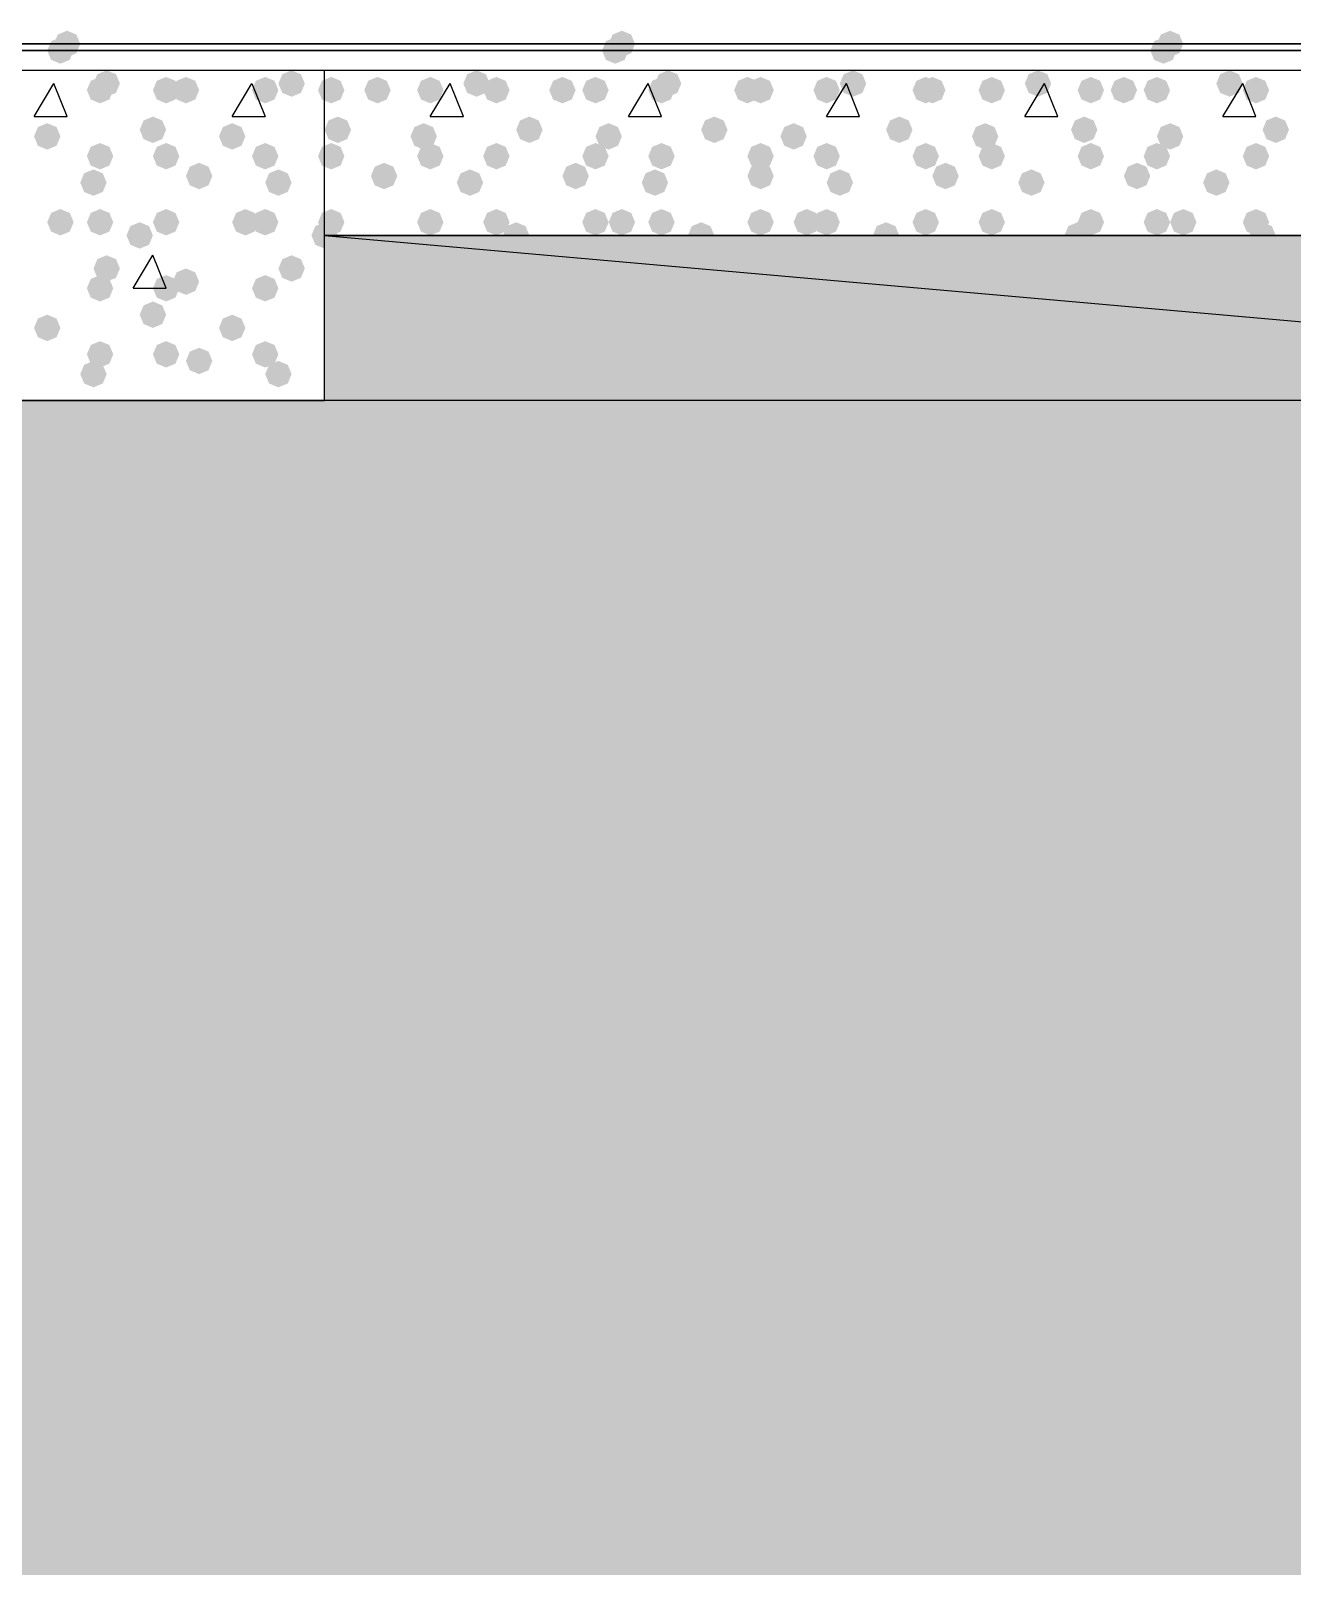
# Model space of a CAD drawing. Header units: millimetres. Extents: x 0 to 420, y 0 to 297.
# Drawn here: x 363.62 to 371.71, y 234.04 to 243.88 of the extents above; entities that cross this region are included whole.
import ezdxf

# ---------------------------------------------------------------- set-up
doc = ezdxf.new("R2010")
doc.units = ezdxf.units.MM
doc.layers.get('0').update_dxf_attribs({"linetype": 'CONTINUOUS'})

msp = doc.modelspace()

# ---------------------------------------------------------------- hatches: boundary and pattern name
at = {"true_color": 0x0000fe}
for points in [[(363.897333, 243.755333), (363.872462, 243.695537), (363.812667, 243.670667), (363.752871, 243.695537), (363.728, 243.755333), (363.752871, 243.815129), (363.812667, 243.84), (363.872462, 243.815129)], [(363.897333, 243.755333), (363.872462, 243.695537), (363.812667, 243.670667), (363.752871, 243.695537), (363.728, 243.755333), (363.752871, 243.815129), (363.812667, 243.84), (363.872462, 243.815129)], [(363.897333, 243.755333), (363.872462, 243.695537), (363.812667, 243.670667), (363.752871, 243.695537), (363.728, 243.755333), (363.752871, 243.815129), (363.812667, 243.84), (363.872462, 243.815129)], [(363.939667, 243.797667), (363.914796, 243.737871), (363.855, 243.713), (363.795204, 243.737871), (363.770333, 243.797667), (363.795204, 243.857462), (363.855, 243.882333), (363.914796, 243.857463)], [(367.453333, 243.755333), (367.428463, 243.695537), (367.368667, 243.670667), (367.308871, 243.695537), (367.284, 243.755333), (367.308871, 243.815129), (367.368667, 243.84), (367.428462, 243.815129)], [(367.453333, 243.755333), (367.428463, 243.695537), (367.368667, 243.670667), (367.308871, 243.695537), (367.284, 243.755333), (367.308871, 243.815129), (367.368667, 243.84), (367.428462, 243.815129)], [(367.453333, 243.755333), (367.428463, 243.695537), (367.368667, 243.670667), (367.308871, 243.695537), (367.284, 243.755333), (367.308871, 243.815129), (367.368667, 243.84), (367.428462, 243.815129)], [(367.495667, 243.797667), (367.470796, 243.737871), (367.411, 243.713), (367.351204, 243.737871), (367.326333, 243.797667), (367.351204, 243.857462), (367.411, 243.882333), (367.470796, 243.857463)], [(370.967, 243.755333), (370.942129, 243.695537), (370.882333, 243.670667), (370.822538, 243.695537), (370.797667, 243.755333), (370.822537, 243.815129), (370.882333, 243.84), (370.942129, 243.815129)], [(370.967, 243.755333), (370.942129, 243.695537), (370.882333, 243.670667), (370.822538, 243.695537), (370.797667, 243.755333), (370.822537, 243.815129), (370.882333, 243.84), (370.942129, 243.815129)], [(370.967, 243.755333), (370.942129, 243.695537), (370.882333, 243.670667), (370.822538, 243.695537), (370.797667, 243.755333), (370.822537, 243.815129), (370.882333, 243.84), (370.942129, 243.815129)], [(371.009333, 243.797667), (370.984462, 243.737871), (370.924667, 243.713), (370.864871, 243.737871), (370.84, 243.797667), (370.864871, 243.857462), (370.924667, 243.882333), (370.984462, 243.857463)]]:
    msp.add_hatch(color=0, dxfattribs=at).paths.add_polyline_path(points, flags=0)
at = {"true_color": 0x000007}
h = msp.add_hatch(color=0, dxfattribs=at)
h.paths.add_polyline_path([(31.284333, 243.755333), (379.73, 243.755333)], flags=0)
h.paths.add_polyline_path([(379.73, 243.755333), (31.284333, 243.755333)], flags=0)
for points in [[(364.193667, 243.543667), (364.168796, 243.483871), (364.109, 243.459), (364.049204, 243.483871), (364.024333, 243.543667), (364.049204, 243.603462), (364.109, 243.628333), (364.168796, 243.603463)], [(365.379, 243.543667), (365.354129, 243.483871), (365.294333, 243.459), (365.234537, 243.483871), (365.209667, 243.543667), (365.234537, 243.603462), (365.294333, 243.628333), (365.354129, 243.603463)], [(364.151333, 243.501333), (364.126463, 243.441537), (364.066667, 243.416667), (364.006871, 243.441537), (363.982, 243.501333), (364.006871, 243.561129), (364.066667, 243.586), (364.126462, 243.561129)], [(364.574667, 243.501333), (364.549796, 243.441537), (364.49, 243.416667), (364.430204, 243.441537), (364.405333, 243.501333), (364.430204, 243.561129), (364.49, 243.586), (364.549796, 243.561129)], [(364.701667, 243.501333), (364.676796, 243.441537), (364.617, 243.416667), (364.557204, 243.441537), (364.532333, 243.501333), (364.557204, 243.561129), (364.617, 243.586), (364.676796, 243.561129)], [(365.209667, 243.501333), (365.184796, 243.441537), (365.125, 243.416667), (365.065204, 243.441537), (365.040333, 243.501333), (365.065204, 243.561129), (365.125, 243.586), (365.184796, 243.561129)], [(364.49, 243.247333), (364.465129, 243.187537), (364.405333, 243.162667), (364.345537, 243.187537), (364.320667, 243.247333), (364.345537, 243.307129), (364.405333, 243.332), (364.465129, 243.307129)], [(363.812667, 243.205), (363.787796, 243.145204), (363.728, 243.120333), (363.668204, 243.145204), (363.643333, 243.205), (363.668204, 243.264796), (363.728, 243.289667), (363.787796, 243.264796)], [(364.998, 243.205), (364.973129, 243.145204), (364.913333, 243.120333), (364.853538, 243.145204), (364.828667, 243.205), (364.853537, 243.264796), (364.913333, 243.289667), (364.973129, 243.264796)], [(364.151333, 243.078), (364.126463, 243.018204), (364.066667, 242.993333), (364.006871, 243.018204), (363.982, 243.078), (364.006871, 243.137796), (364.066667, 243.162667), (364.126462, 243.137796)], [(364.574667, 243.078), (364.549796, 243.018204), (364.49, 242.993333), (364.430204, 243.018204), (364.405333, 243.078), (364.430204, 243.137796), (364.49, 243.162667), (364.549796, 243.137796)], [(365.209667, 243.078), (365.184796, 243.018204), (365.125, 242.993333), (365.065204, 243.018204), (365.040333, 243.078), (365.065204, 243.137796), (365.125, 243.162667), (365.184796, 243.137796)], [(364.786333, 242.951), (364.761462, 242.891204), (364.701667, 242.866333), (364.641871, 242.891204), (364.617, 242.951), (364.641871, 243.010796), (364.701667, 243.035667), (364.761462, 243.010796)], [(364.109, 242.908667), (364.084129, 242.848871), (364.024333, 242.824), (363.964538, 242.848871), (363.939667, 242.908667), (363.964537, 242.968462), (364.024333, 242.993333), (364.084129, 242.968463)], [(365.294333, 242.908667), (365.269462, 242.848871), (365.209667, 242.824), (365.149871, 242.848871), (365.125, 242.908667), (365.149871, 242.968462), (365.209667, 242.993333), (365.269462, 242.968463)], [(363.897333, 242.654667), (363.872462, 242.594871), (363.812667, 242.57), (363.752871, 242.594871), (363.728, 242.654667), (363.752871, 242.714462), (363.812667, 242.739333), (363.872462, 242.714463)], [(364.151333, 242.654667), (364.126463, 242.594871), (364.066667, 242.57), (364.006871, 242.594871), (363.982, 242.654667), (364.006871, 242.714462), (364.066667, 242.739333), (364.126462, 242.714463)], [(364.574667, 242.654667), (364.549796, 242.594871), (364.49, 242.57), (364.430204, 242.594871), (364.405333, 242.654667), (364.430204, 242.714462), (364.49, 242.739333), (364.549796, 242.714463)], [(365.082667, 242.654667), (365.057796, 242.594871), (364.998, 242.57), (364.938204, 242.594871), (364.913333, 242.654667), (364.938204, 242.714462), (364.998, 242.739333), (365.057796, 242.714463)], [(365.209667, 242.654667), (365.184796, 242.594871), (365.125, 242.57), (365.065204, 242.594871), (365.040333, 242.654667), (365.065204, 242.714462), (365.125, 242.739333), (365.184796, 242.714463)], [(364.405333, 242.57), (364.380463, 242.510204), (364.320667, 242.485333), (364.260871, 242.510204), (364.236, 242.57), (364.260871, 242.629796), (364.320667, 242.654667), (364.380462, 242.629796)], [(364.193667, 242.358333), (364.168796, 242.298537), (364.109, 242.273667), (364.049204, 242.298537), (364.024333, 242.358333), (364.049204, 242.418129), (364.109, 242.443), (364.168796, 242.418129)], [(365.379, 242.358333), (365.354129, 242.298537), (365.294333, 242.273667), (365.234537, 242.298537), (365.209667, 242.358333), (365.234537, 242.418129), (365.294333, 242.443), (365.354129, 242.418129)], [(364.701667, 242.273667), (364.676796, 242.213871), (364.617, 242.189), (364.557204, 242.213871), (364.532333, 242.273667), (364.557204, 242.333462), (364.617, 242.358333), (364.676796, 242.333463)], [(364.151333, 242.231333), (364.126463, 242.171537), (364.066667, 242.146667), (364.006871, 242.171537), (363.982, 242.231333), (364.006871, 242.291129), (364.066667, 242.316), (364.126462, 242.291129)], [(364.574667, 242.231333), (364.549796, 242.171537), (364.49, 242.146667), (364.430204, 242.171537), (364.405333, 242.231333), (364.430204, 242.291129), (364.49, 242.316), (364.549796, 242.291129)], [(365.209667, 242.231333), (365.184796, 242.171537), (365.125, 242.146667), (365.065204, 242.171537), (365.040333, 242.231333), (365.065204, 242.291129), (365.125, 242.316), (365.184796, 242.291129)], [(364.49, 242.062), (364.465129, 242.002204), (364.405333, 241.977333), (364.345537, 242.002204), (364.320667, 242.062), (364.345537, 242.121796), (364.405333, 242.146667), (364.465129, 242.121796)], [(363.812667, 241.977333), (363.787796, 241.917537), (363.728, 241.892667), (363.668204, 241.917537), (363.643333, 241.977333), (363.668204, 242.037129), (363.728, 242.062), (363.787796, 242.037129)], [(364.998, 241.977333), (364.973129, 241.917537), (364.913333, 241.892667), (364.853538, 241.917537), (364.828667, 241.977333), (364.853537, 242.037129), (364.913333, 242.062), (364.973129, 242.037129)], [(364.151333, 241.808), (364.126463, 241.748204), (364.066667, 241.723333), (364.006871, 241.748204), (363.982, 241.808), (364.006871, 241.867796), (364.066667, 241.892667), (364.126462, 241.867796)], [(364.574667, 241.808), (364.549796, 241.748204), (364.49, 241.723333), (364.430204, 241.748204), (364.405333, 241.808), (364.430204, 241.867796), (364.49, 241.892667), (364.549796, 241.867796)], [(364.786333, 241.765667), (364.761462, 241.705871), (364.701667, 241.681), (364.641871, 241.705871), (364.617, 241.765667), (364.641871, 241.825462), (364.701667, 241.850333), (364.761462, 241.825463)], [(365.209667, 241.808), (365.184796, 241.748204), (365.125, 241.723333), (365.065204, 241.748204), (365.040333, 241.808), (365.065204, 241.867796), (365.125, 241.892667), (365.184796, 241.867796)], [(364.109, 241.681), (364.084129, 241.621204), (364.024333, 241.596333), (363.964538, 241.621204), (363.939667, 241.681), (363.964537, 241.740796), (364.024333, 241.765667), (364.084129, 241.740796)], [(365.294333, 241.681), (365.269462, 241.621204), (365.209667, 241.596333), (365.149871, 241.621204), (365.125, 241.681), (365.149871, 241.740796), (365.209667, 241.765667), (365.269462, 241.740796)]]:
    msp.add_hatch(color=0, dxfattribs=at).paths.add_polyline_path(points, flags=0)
at = {"true_color": 0x000008}
for points in [[(366.564333, 243.543667), (366.539462, 243.483871), (366.479667, 243.459), (366.419871, 243.483871), (366.395, 243.543667), (366.419871, 243.603462), (366.479667, 243.628333), (366.539462, 243.603463)], [(367.792, 243.543667), (367.767129, 243.483871), (367.707333, 243.459), (367.647538, 243.483871), (367.622667, 243.543667), (367.647537, 243.603462), (367.707333, 243.628333), (367.767129, 243.603463)], [(368.977333, 243.543667), (368.952462, 243.483871), (368.892667, 243.459), (368.832871, 243.483871), (368.808, 243.543667), (368.832871, 243.603462), (368.892667, 243.628333), (368.952462, 243.603463)], [(370.162667, 243.543667), (370.137796, 243.483871), (370.078, 243.459), (370.018204, 243.483871), (369.993333, 243.543667), (370.018204, 243.603462), (370.078, 243.628333), (370.137796, 243.603463)], [(371.390333, 243.543667), (371.365463, 243.483871), (371.305667, 243.459), (371.245871, 243.483871), (371.221, 243.543667), (371.245871, 243.603462), (371.305667, 243.628333), (371.365462, 243.603463)], [(365.633, 243.501333), (365.608129, 243.441537), (365.548333, 243.416667), (365.488538, 243.441537), (365.463667, 243.501333), (365.488537, 243.561129), (365.548333, 243.586), (365.608129, 243.561129)], [(365.929333, 243.501333), (365.904462, 243.441537), (365.844667, 243.416667), (365.784871, 243.441537), (365.76, 243.501333), (365.784871, 243.561129), (365.844667, 243.586), (365.904462, 243.561129)], [(366.268, 243.501333), (366.243129, 243.441537), (366.183333, 243.416667), (366.123538, 243.441537), (366.098667, 243.501333), (366.123537, 243.561129), (366.183333, 243.586), (366.243129, 243.561129)], [(366.691333, 243.501333), (366.666462, 243.441537), (366.606667, 243.416667), (366.546871, 243.441537), (366.522, 243.501333), (366.546871, 243.561129), (366.606667, 243.586), (366.666462, 243.561129)], [(367.114667, 243.501333), (367.089796, 243.441537), (367.03, 243.416667), (366.970204, 243.441537), (366.945333, 243.501333), (366.970204, 243.561129), (367.03, 243.586), (367.089796, 243.561129)], [(367.326333, 243.501333), (367.301462, 243.441537), (367.241667, 243.416667), (367.181871, 243.441537), (367.157, 243.501333), (367.181871, 243.561129), (367.241667, 243.586), (367.301462, 243.561129)], [(367.749667, 243.501333), (367.724796, 243.441537), (367.665, 243.416667), (367.605204, 243.441537), (367.580333, 243.501333), (367.605204, 243.561129), (367.665, 243.586), (367.724796, 243.561129)], [(368.3, 243.501333), (368.275129, 243.441537), (368.215333, 243.416667), (368.155538, 243.441537), (368.130667, 243.501333), (368.155537, 243.561129), (368.215333, 243.586), (368.275129, 243.561129)], [(368.384667, 243.501333), (368.359796, 243.441537), (368.3, 243.416667), (368.240204, 243.441537), (368.215333, 243.501333), (368.240204, 243.561129), (368.3, 243.586), (368.359796, 243.561129)], [(368.808, 243.501333), (368.783129, 243.441537), (368.723333, 243.416667), (368.663537, 243.441537), (368.638667, 243.501333), (368.663537, 243.561129), (368.723333, 243.586), (368.783129, 243.561129)], [(369.443, 243.501333), (369.418129, 243.441537), (369.358333, 243.416667), (369.298537, 243.441537), (369.273667, 243.501333), (369.298537, 243.561129), (369.358333, 243.586), (369.418129, 243.561129)], [(369.485333, 243.501333), (369.460462, 243.441537), (369.400667, 243.416667), (369.340871, 243.441537), (369.316, 243.501333), (369.340871, 243.561129), (369.400667, 243.586), (369.460462, 243.561129)], [(369.866333, 243.501333), (369.841462, 243.441537), (369.781667, 243.416667), (369.721871, 243.441537), (369.697, 243.501333), (369.721871, 243.561129), (369.781667, 243.586), (369.841462, 243.561129)], [(370.501333, 243.501333), (370.476462, 243.441537), (370.416667, 243.416667), (370.356871, 243.441537), (370.332, 243.501333), (370.356871, 243.561129), (370.416667, 243.586), (370.476462, 243.561129)], [(370.713, 243.501333), (370.688129, 243.441537), (370.628333, 243.416667), (370.568537, 243.441537), (370.543667, 243.501333), (370.568537, 243.561129), (370.628333, 243.586), (370.688129, 243.561129)], [(370.924667, 243.501333), (370.899796, 243.441537), (370.84, 243.416667), (370.780204, 243.441537), (370.755333, 243.501333), (370.780204, 243.561129), (370.84, 243.586), (370.899796, 243.561129)], [(371.559667, 243.501333), (371.534796, 243.441537), (371.475, 243.416667), (371.415204, 243.441537), (371.390333, 243.501333), (371.415204, 243.561129), (371.475, 243.586), (371.534796, 243.561129)], [(365.675333, 243.247333), (365.650463, 243.187537), (365.590667, 243.162667), (365.530871, 243.187537), (365.506, 243.247333), (365.530871, 243.307129), (365.590667, 243.332), (365.650462, 243.307129)], [(366.903, 243.247333), (366.878129, 243.187537), (366.818333, 243.162667), (366.758537, 243.187537), (366.733667, 243.247333), (366.758537, 243.307129), (366.818333, 243.332), (366.878129, 243.307129)], [(368.088333, 243.247333), (368.063463, 243.187537), (368.003667, 243.162667), (367.943871, 243.187537), (367.919, 243.247333), (367.943871, 243.307129), (368.003667, 243.332), (368.063462, 243.307129)], [(369.273667, 243.247333), (369.248796, 243.187537), (369.189, 243.162667), (369.129204, 243.187537), (369.104333, 243.247333), (369.129204, 243.307129), (369.189, 243.332), (369.248796, 243.307129)], [(370.459, 243.247333), (370.434129, 243.187537), (370.374333, 243.162667), (370.314537, 243.187537), (370.289667, 243.247333), (370.314537, 243.307129), (370.374333, 243.332), (370.434129, 243.307129)], [(371.686667, 243.247333), (371.661796, 243.187537), (371.602, 243.162667), (371.542204, 243.187537), (371.517333, 243.247333), (371.542204, 243.307129), (371.602, 243.332), (371.661796, 243.307129)], [(366.225667, 243.205), (366.200796, 243.145204), (366.141, 243.120333), (366.081204, 243.145204), (366.056333, 243.205), (366.081204, 243.264796), (366.141, 243.289667), (366.200796, 243.264796)], [(367.411, 243.205), (367.386129, 243.145204), (367.326333, 243.120333), (367.266538, 243.145204), (367.241667, 243.205), (367.266537, 243.264796), (367.326333, 243.289667), (367.386129, 243.264796)], [(368.596333, 243.205), (368.571462, 243.145204), (368.511667, 243.120333), (368.451871, 243.145204), (368.427, 243.205), (368.451871, 243.264796), (368.511667, 243.289667), (368.571462, 243.264796)], [(369.824, 243.205), (369.799129, 243.145204), (369.739333, 243.120333), (369.679537, 243.145204), (369.654667, 243.205), (369.679537, 243.264796), (369.739333, 243.289667), (369.799129, 243.264796)], [(371.009333, 243.205), (370.984462, 243.145204), (370.924667, 243.120333), (370.864871, 243.145204), (370.84, 243.205), (370.864871, 243.264796), (370.924667, 243.289667), (370.984462, 243.264796)], [(365.633, 243.078), (365.608129, 243.018204), (365.548333, 242.993333), (365.488538, 243.018204), (365.463667, 243.078), (365.488537, 243.137796), (365.548333, 243.162667), (365.608129, 243.137796)], [(366.268, 243.078), (366.243129, 243.018204), (366.183333, 242.993333), (366.123538, 243.018204), (366.098667, 243.078), (366.123537, 243.137796), (366.183333, 243.162667), (366.243129, 243.137796)], [(366.691333, 243.078), (366.666462, 243.018204), (366.606667, 242.993333), (366.546871, 243.018204), (366.522, 243.078), (366.546871, 243.137796), (366.606667, 243.162667), (366.666462, 243.137796)], [(367.326333, 243.078), (367.301462, 243.018204), (367.241667, 242.993333), (367.181871, 243.018204), (367.157, 243.078), (367.181871, 243.137796), (367.241667, 243.162667), (367.301462, 243.137796)], [(367.749667, 243.078), (367.724796, 243.018204), (367.665, 242.993333), (367.605204, 243.018204), (367.580333, 243.078), (367.605204, 243.137796), (367.665, 243.162667), (367.724796, 243.137796)], [(368.384667, 243.078), (368.359796, 243.018204), (368.3, 242.993333), (368.240204, 243.018204), (368.215333, 243.078), (368.240204, 243.137796), (368.3, 243.162667), (368.359796, 243.137796)], [(368.808, 243.078), (368.783129, 243.018204), (368.723333, 242.993333), (368.663537, 243.018204), (368.638667, 243.078), (368.663537, 243.137796), (368.723333, 243.162667), (368.783129, 243.137796)], [(369.443, 243.078), (369.418129, 243.018204), (369.358333, 242.993333), (369.298537, 243.018204), (369.273667, 243.078), (369.298537, 243.137796), (369.358333, 243.162667), (369.418129, 243.137796)], [(369.866333, 243.078), (369.841462, 243.018204), (369.781667, 242.993333), (369.721871, 243.018204), (369.697, 243.078), (369.721871, 243.137796), (369.781667, 243.162667), (369.841462, 243.137796)], [(370.501333, 243.078), (370.476462, 243.018204), (370.416667, 242.993333), (370.356871, 243.018204), (370.332, 243.078), (370.356871, 243.137796), (370.416667, 243.162667), (370.476462, 243.137796)], [(370.924667, 243.078), (370.899796, 243.018204), (370.84, 242.993333), (370.780204, 243.018204), (370.755333, 243.078), (370.780204, 243.137796), (370.84, 243.162667), (370.899796, 243.137796)], [(371.559667, 243.078), (371.534796, 243.018204), (371.475, 242.993333), (371.415204, 243.018204), (371.390333, 243.078), (371.415204, 243.137796), (371.475, 243.162667), (371.534796, 243.137796)], [(365.971667, 242.951), (365.946796, 242.891204), (365.887, 242.866333), (365.827204, 242.891204), (365.802333, 242.951), (365.827204, 243.010796), (365.887, 243.035667), (365.946796, 243.010796)], [(367.199333, 242.951), (367.174462, 242.891204), (367.114667, 242.866333), (367.054871, 242.891204), (367.03, 242.951), (367.054871, 243.010796), (367.114667, 243.035667), (367.174462, 243.010796)], [(368.384667, 242.951), (368.359796, 242.891204), (368.3, 242.866333), (368.240204, 242.891204), (368.215333, 242.951), (368.240204, 243.010796), (368.3, 243.035667), (368.359796, 243.010796)], [(369.57, 242.951), (369.545129, 242.891204), (369.485333, 242.866333), (369.425538, 242.891204), (369.400667, 242.951), (369.425537, 243.010796), (369.485333, 243.035667), (369.545129, 243.010796)], [(370.797667, 242.951), (370.772796, 242.891204), (370.713, 242.866333), (370.653204, 242.891204), (370.628333, 242.951), (370.653204, 243.010796), (370.713, 243.035667), (370.772796, 243.010796)], [(366.522, 242.908667), (366.497129, 242.848871), (366.437333, 242.824), (366.377538, 242.848871), (366.352667, 242.908667), (366.377537, 242.968462), (366.437333, 242.993333), (366.497129, 242.968463)], [(367.707333, 242.908667), (367.682462, 242.848871), (367.622667, 242.824), (367.562871, 242.848871), (367.538, 242.908667), (367.562871, 242.968462), (367.622667, 242.993333), (367.682462, 242.968463)], [(368.892667, 242.908667), (368.867796, 242.848871), (368.808, 242.824), (368.748204, 242.848871), (368.723333, 242.908667), (368.748204, 242.968462), (368.808, 242.993333), (368.867796, 242.968463)], [(370.120333, 242.908667), (370.095463, 242.848871), (370.035667, 242.824), (369.975871, 242.848871), (369.951, 242.908667), (369.975871, 242.968462), (370.035667, 242.993333), (370.095462, 242.968463)], [(371.305667, 242.908667), (371.280796, 242.848871), (371.221, 242.824), (371.161204, 242.848871), (371.136333, 242.908667), (371.161204, 242.968462), (371.221, 242.993333), (371.280796, 242.968463)], [(365.633, 242.654667), (365.608129, 242.594871), (365.548333, 242.57), (365.488538, 242.594871), (365.463667, 242.654667), (365.488537, 242.714462), (365.548333, 242.739333), (365.608129, 242.714463)], [(366.268, 242.654667), (366.243129, 242.594871), (366.183333, 242.57), (366.123538, 242.594871), (366.098667, 242.654667), (366.123537, 242.714462), (366.183333, 242.739333), (366.243129, 242.714463)], [(366.268, 242.654667), (366.243129, 242.594871), (366.183333, 242.57), (366.123538, 242.594871), (366.098667, 242.654667), (366.123537, 242.714462), (366.183333, 242.739333), (366.243129, 242.714463)], [(366.691333, 242.654667), (366.666462, 242.594871), (366.606667, 242.57), (366.546871, 242.594871), (366.522, 242.654667), (366.546871, 242.714462), (366.606667, 242.739333), (366.666462, 242.714463)], [(367.326333, 242.654667), (367.301462, 242.594871), (367.241667, 242.57), (367.181871, 242.594871), (367.157, 242.654667), (367.181871, 242.714462), (367.241667, 242.739333), (367.301462, 242.714463)], [(367.495667, 242.654667), (367.470796, 242.594871), (367.411, 242.57), (367.351204, 242.594871), (367.326333, 242.654667), (367.351204, 242.714462), (367.411, 242.739333), (367.470796, 242.714463)], [(367.749667, 242.654667), (367.724796, 242.594871), (367.665, 242.57), (367.605204, 242.594871), (367.580333, 242.654667), (367.605204, 242.714462), (367.665, 242.739333), (367.724796, 242.714463)], [(368.384667, 242.654667), (368.359796, 242.594871), (368.3, 242.57), (368.240204, 242.594871), (368.215333, 242.654667), (368.240204, 242.714462), (368.3, 242.739333), (368.359796, 242.714463)], [(368.681, 242.654667), (368.656129, 242.594871), (368.596333, 242.57), (368.536538, 242.594871), (368.511667, 242.654667), (368.536537, 242.714462), (368.596333, 242.739333), (368.656129, 242.714463)], [(368.808, 242.654667), (368.783129, 242.594871), (368.723333, 242.57), (368.663537, 242.594871), (368.638667, 242.654667), (368.663537, 242.714462), (368.723333, 242.739333), (368.783129, 242.714463)], [(369.443, 242.654667), (369.418129, 242.594871), (369.358333, 242.57), (369.298537, 242.594871), (369.273667, 242.654667), (369.298537, 242.714462), (369.358333, 242.739333), (369.418129, 242.714463)], [(369.866333, 242.654667), (369.841462, 242.594871), (369.781667, 242.57), (369.721871, 242.594871), (369.697, 242.654667), (369.721871, 242.714462), (369.781667, 242.739333), (369.841462, 242.714463)], [(369.866333, 242.654667), (369.841462, 242.594871), (369.781667, 242.57), (369.721871, 242.594871), (369.697, 242.654667), (369.721871, 242.714462), (369.781667, 242.739333), (369.841462, 242.714463)], [(370.501333, 242.654667), (370.476462, 242.594871), (370.416667, 242.57), (370.356871, 242.594871), (370.332, 242.654667), (370.356871, 242.714462), (370.416667, 242.739333), (370.476462, 242.714463)], [(370.924667, 242.654667), (370.899796, 242.594871), (370.84, 242.57), (370.780204, 242.594871), (370.755333, 242.654667), (370.780204, 242.714462), (370.84, 242.739333), (370.899796, 242.714463)], [(371.094, 242.654667), (371.069129, 242.594871), (371.009333, 242.57), (370.949537, 242.594871), (370.924667, 242.654667), (370.949537, 242.714462), (371.009333, 242.739333), (371.069129, 242.714463)], [(371.559667, 242.654667), (371.534796, 242.594871), (371.475, 242.57), (371.415204, 242.594871), (371.390333, 242.654667), (371.415204, 242.714462), (371.475, 242.739333), (371.534796, 242.714463)], [(365.590667, 242.57), (365.565796, 242.510204), (365.506, 242.485333), (365.446204, 242.510204), (365.421333, 242.57), (365.446204, 242.629796), (365.506, 242.654667), (365.565796, 242.629796)], [(366.818333, 242.57), (366.793462, 242.510204), (366.733667, 242.485333), (366.673871, 242.510204), (366.649, 242.57), (366.673871, 242.629796), (366.733667, 242.654667), (366.793462, 242.629796)], [(368.003667, 242.57), (367.978796, 242.510204), (367.919, 242.485333), (367.859204, 242.510204), (367.834333, 242.57), (367.859204, 242.629796), (367.919, 242.654667), (367.978796, 242.629796)], [(369.189, 242.57), (369.164129, 242.510204), (369.104333, 242.485333), (369.044537, 242.510204), (369.019667, 242.57), (369.044537, 242.629796), (369.104333, 242.654667), (369.164129, 242.629796)], [(370.416667, 242.57), (370.391796, 242.510204), (370.332, 242.485333), (370.272204, 242.510204), (370.247333, 242.57), (370.272204, 242.629796), (370.332, 242.654667), (370.391796, 242.629796)], [(371.602, 242.57), (371.577129, 242.510204), (371.517333, 242.485333), (371.457538, 242.510204), (371.432667, 242.57), (371.457537, 242.629796), (371.517333, 242.654667), (371.577129, 242.629796)]]:
    msp.add_hatch(color=0, dxfattribs=at).paths.add_polyline_path(points, flags=0)
h = msp.add_hatch(color=0, dxfattribs=at)
h.paths.add_polyline_path([(377.486333, 242.57), (365.506, 242.57), (377.486333, 241.511667)], flags=0)
h.paths.add_polyline_path([(365.506, 242.57), (377.486333, 241.511667), (365.506, 241.511667)], flags=0)
h = msp.add_hatch(color=0, dxfattribs=at)
h.paths.add_polyline_path([(378.544667, 241.511667), (32.469667, 241.511667), (378.544667, 222.461667)], flags=0)
h.paths.add_polyline_path([(32.469667, 241.511667), (378.544667, 222.461667), (32.469667, 222.461667)], flags=0)

# ---------------------------------------------------------------- linework, layer by layer
at = {"color": 0, "true_color": 0x000007}
for points in [[(379.73, 243.797667), (31.242, 243.797667), (379.73, 243.797667), (31.242, 243.755333)], [(379.73, 243.797667), (31.242, 243.797667), (31.242, 243.755333)], [(379.73, 243.755333), (31.284333, 243.755333), (31.242, 243.755333)], [(31.284333, 243.755333), (379.73, 243.755333)], [(31.284333, 243.755333), (379.73, 243.755333)], [(377.486333, 243.628333), (365.506, 243.628333)], [(363.643333, 243.332), (363.770333, 243.543667)], [(363.855, 243.332), (363.770333, 243.543667)], [(364.913333, 243.332), (365.040333, 243.543667), (365.125, 243.332)], [(363.643333, 243.332), (363.855, 243.332)], [(364.913333, 243.332), (365.125, 243.332)], [(365.506, 242.57), (377.486333, 242.57)], [(364.278333, 242.231333), (364.405333, 242.443)], [(364.49, 242.231333), (364.405333, 242.443)], [(364.278333, 242.231333), (364.49, 242.231333)]]:
    msp.add_lwpolyline(points, dxfattribs=at)
for points in [[(31.284333, 243.755333), (379.73, 243.755333)], [(31.284333, 243.755333), (379.73, 243.755333)], [(379.73, 243.755333), (31.284333, 243.755333)], [(363.389333, 243.628333), (363.389333, 241.511667), (365.506, 241.511667), (365.506, 243.628333)]]:
    msp.add_lwpolyline(points, close=True, dxfattribs=at)
at = {"color": 0, "true_color": 0x000008}
for points in [[(366.183333, 243.332), (366.310333, 243.543667)], [(366.395, 243.332), (366.310333, 243.543667)], [(367.453333, 243.332), (367.580333, 243.543667)], [(367.665, 243.332), (367.580333, 243.543667)], [(368.723333, 243.332), (368.850333, 243.543667)], [(368.935, 243.332), (368.850333, 243.543667)], [(369.993333, 243.332), (370.120333, 243.543667)], [(370.205, 243.332), (370.120333, 243.543667)], [(371.263333, 243.332), (371.390333, 243.543667)], [(371.475, 243.332), (371.390333, 243.543667)], [(366.183333, 243.332), (366.395, 243.332)], [(367.453333, 243.332), (367.665, 243.332)], [(368.723333, 243.332), (368.935, 243.332)], [(369.993333, 243.332), (370.205, 243.332)], [(371.263333, 243.332), (371.475, 243.332)]]:
    msp.add_lwpolyline(points, dxfattribs=at)
for points in [[(377.486333, 242.57), (365.506, 242.57), (377.486333, 241.511667)], [(365.506, 242.57), (377.486333, 241.511667), (365.506, 241.511667)], [(378.544667, 241.511667), (32.469667, 241.511667), (378.544667, 222.461667)]]:
    msp.add_lwpolyline(points, close=True, dxfattribs=at)

doc.saveas('drawing.dxf')
